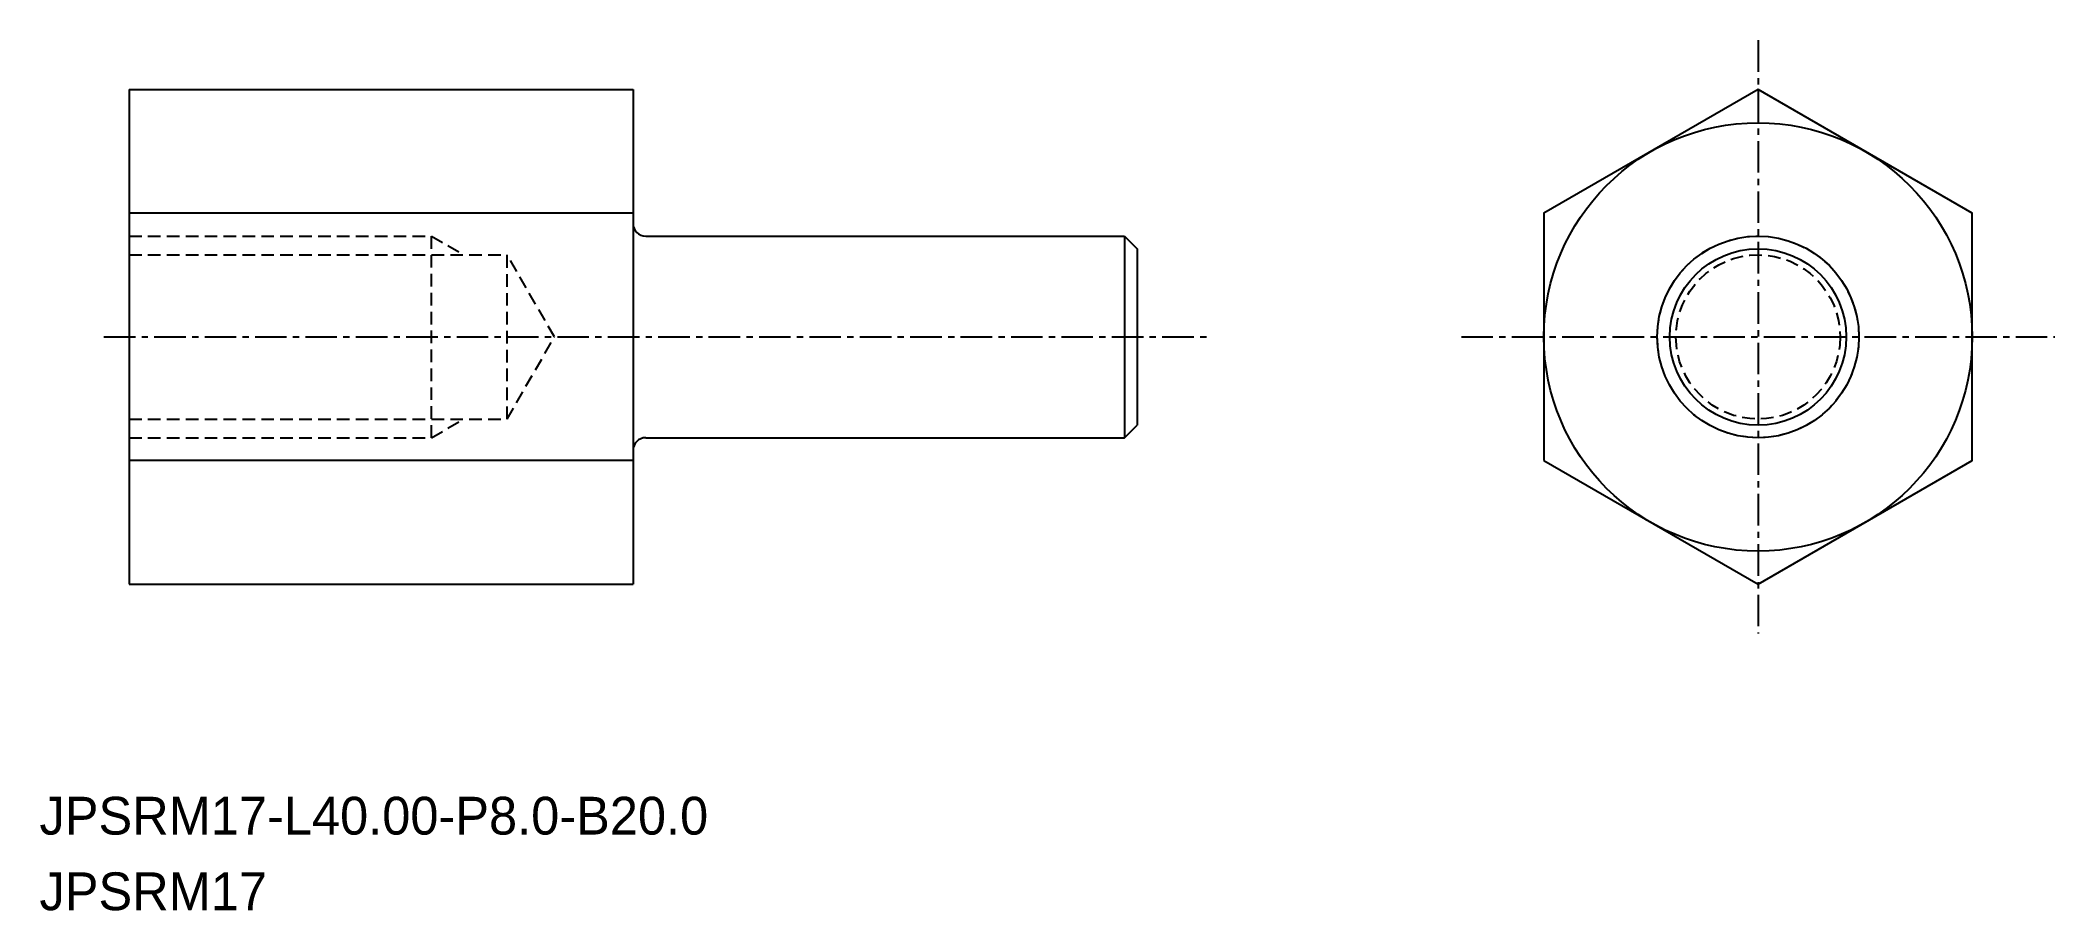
# Model space of a CAD drawing. Extents: x -1800.5 to -1720.6, y -606.5 to -571.9.
import ezdxf

# ---------------------------------------------------------------- set-up
doc = ezdxf.new("R2010")
doc.units = 0
doc.linetypes.add('CENTER', pattern=[2, 1.25, -0.25, 0.25, -0.25])
doc.linetypes.add('DASHED', pattern=[0.75, 0.5, -0.25])
doc.layers.get('0').update_dxf_attribs({"linetype": 'CONTINUOUS'})
doc.layers.add('CENTER', color=1, linetype='CENTER')

msp = doc.modelspace()

# ---------------------------------------------------------------- linework, layer by layer
at = {"color": 7, "linetype": 'CONTINUOUS'}
for p, q in [((-1797.019, -573.883), (-1777.019, -573.883)), ((-1797.019, -573.883), (-1797.019, -593.512)), ((-1777.019, -573.883), (-1777.019, -593.512)), ((-1757.519, -579.698), (-1757.519, -587.698)), ((-1757.019, -580.198), (-1757.019, -587.198)), ((-1797.019, -593.512), (-1777.019, -593.512))]:
    msp.add_line(p, q, dxfattribs=at)
for p, q in [((-1777.019, -578.79), (-1797.019, -578.79)), ((-1776.519, -579.698), (-1757.519, -579.698)), ((-1757.519, -579.698), (-1757.019, -580.198)), ((-1757.519, -587.698), (-1757.019, -587.198)), ((-1776.519, -587.698), (-1757.519, -587.698)), ((-1777.019, -588.605), (-1797.019, -588.605))]:
    msp.add_line(p, q)
at = {"color": 3, "linetype": 'DASHED'}
for p, q in [((-1797.019, -579.698), (-1785.019, -579.698)), ((-1785.019, -587.698), (-1785.019, -579.698)), ((-1785.019, -579.698), (-1783.735, -580.439)), ((-1797.019, -580.439), (-1782.019, -580.439)), ((-1780.138, -583.698), (-1782.019, -580.439)), ((-1782.019, -586.956), (-1782.019, -580.439)), ((-1782.019, -586.956), (-1780.138, -583.698)), ((-1797.019, -586.956), (-1782.019, -586.956)), ((-1785.019, -587.698), (-1783.735, -586.956)), ((-1797.019, -587.698), (-1785.019, -587.698))]:
    msp.add_line(p, q, dxfattribs=at)
msp.add_lwpolyline([(-1740.875, -588.605), (-1732.375, -593.512), (-1723.875, -588.605), (-1723.875, -578.79), (-1732.375, -573.883), (-1740.875, -578.79)], close=True)
at = {"linetype": 'CONTINUOUS'}
msp.add_circle((-1732.375, -583.698), 8.5, dxfattribs=at)
at = {"color": 3, "linetype": 'DASHED'}
for radius in [4, 3.258]:
    msp.add_circle((-1732.375, -583.698), radius, dxfattribs=at)
for radius in [4, 3.5]:
    msp.add_circle((-1732.375, -583.698), radius)
for centre, start, end in [((-1776.519, -579.198), 180, 270), ((-1776.519, -588.198), 90, 180)]:
    msp.add_arc(centre, 0.5, start, end)
at = {"color": 7, "linetype": 'CONTINUOUS'}
for p in [(-1797.019, -583.698), (-1777.019, -583.698)]:
    msp.add_point(p, dxfattribs=at)
at = {"layer": 'CENTER', "color": 1, "linetype": 'CENTER'}
for p, q in [((-1732.375, -571.926), (-1732.375, -595.47)), ((-1798.019, -583.698), (-1754.029, -583.698)), ((-1744.147, -583.698), (-1720.603, -583.698))]:
    msp.add_line(p, q, dxfattribs=at)

# ---------------------------------------------------------------- texts
for s, p in [('JPSRM17-L40.00-P8.0-B20.0', (-1800.574, -603.447)), ('JPSRM17', (-1800.574, -606.447))]:
    msp.add_text(s, height=1.5).set_placement(p)

doc.saveas('drawing.dxf')
